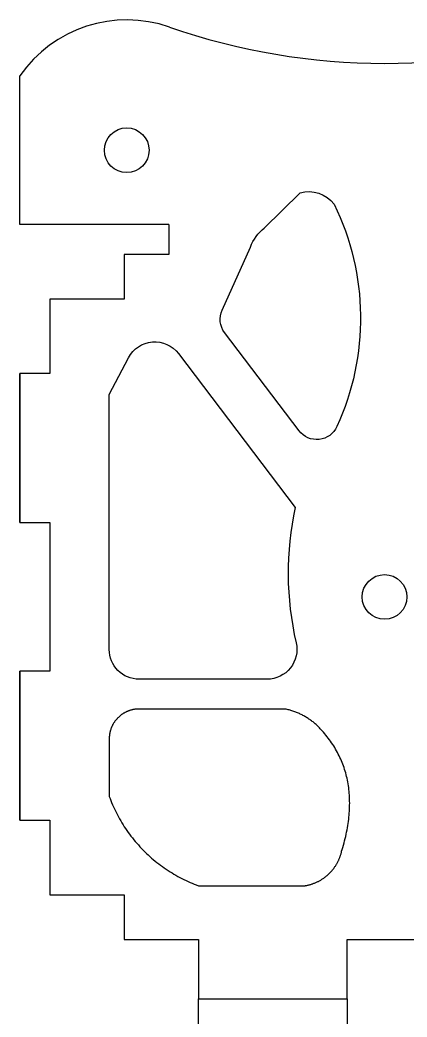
# Model space of a CAD drawing. Header units: millimetres. Extents: x 2149 to 2426, y 891 to 1013.
# Drawn here: x 2149.2 to 2175.2, y 942 to 1008.9 of the extents above; entities that cross this region are included whole.
import ezdxf

# ---------------------------------------------------------------- set-up
doc = ezdxf.new("R2010")
doc.units = ezdxf.units.MM
doc.layers.add('2mm航空层板', color=2, linetype='Continuous')

msp = doc.modelspace()

# ---------------------------------------------------------------- linework, layer by layer
at = {"layer": '2mm航空层板'}
for p, q in [((2149.225, 995.173), (2149.225, 1005.173)), ((2149.225, 995.173), (2149.225, 1005.173)), ((2159.225, 995.173), (2149.225, 995.173)), ((2159.225, 995.173), (2159.225, 993.173)), ((2159.225, 993.173), (2156.225, 993.173)), ((2156.225, 993.173), (2156.225, 990.173)), ((2156.225, 990.173), (2151.225, 990.173)), ((2151.225, 990.173), (2151.225, 985.173)), ((2149.225, 975.173), (2149.225, 985.173)), ((2151.225, 985.173), (2149.225, 985.173)), ((2149.225, 985.173), (2149.225, 975.173)), ((2149.225, 975.173), (2151.225, 975.173)), ((2151.225, 975.173), (2151.225, 965.173)), ((2149.225, 955.173), (2149.225, 965.173)), ((2151.225, 965.173), (2149.225, 965.173)), ((2149.225, 965.173), (2149.225, 955.173)), ((2149.225, 955.173), (2151.225, 955.173)), ((2151.225, 955.173), (2151.225, 950.173)), ((2151.225, 950.173), (2156.225, 950.173)), ((2156.225, 950.173), (2156.225, 947.173)), ((2156.225, 947.173), (2161.225, 947.173)), ((2161.225, 947.173), (2161.225, 943.173)), ((2171.225, 943.173), (2171.225, 947.173)), ((2171.225, 947.173), (2176.225, 947.173))]:
    msp.add_line(p, q, dxfattribs=at)
msp.add_lwpolyline([(2162.809, 989.431), (2164.716, 993.667, -0.14107), (2165.646, 994.946), (2168.045, 997.32, -0.299956), (2170.345, 996.549, -0.224333), (2170.522, 981.607, -0.566928), (2167.983, 981.327), (2162.98, 987.92, -0.274639)], format="xyb", close=True, dxfattribs=at)
msp.add_lwpolyline([(2167.722, 976.183, 0.111225), (2167.783, 967.095, -0.482738), (2165.835, 964.643), (2157.225, 964.643, -0.414214), (2155.225, 966.643), (2155.225, 983.773), (2156.519, 986.236, -0.549131), (2159.883, 986.515), (2167.722, 976.183)], format="xyb", dxfattribs=at)
msp.add_lwpolyline([(2161.225, 940.173), (2161.225, 943.173), (2171.225, 943.173), (2171.225, 940.173)], dxfattribs=at)
msp.add_polyline3d([(2155.226, 956.773, 0), (2155.278, 956.633, 0), (2155.332, 956.494, 0), (2155.388, 956.355, 0), (2155.447, 956.217, 0), (2155.508, 956.079, 0), (2155.571, 955.942, 0), (2155.637, 955.805, 0), (2155.704, 955.669, 0), (2155.774, 955.534, 0), (2155.846, 955.399, 0), (2155.921, 955.266, 0), (2155.997, 955.133, 0), (2156.076, 955.001, 0), (2156.157, 954.87, 0), (2156.24, 954.74, 0), (2156.325, 954.611, 0), (2156.412, 954.483, 0), (2156.501, 954.357, 0), (2156.593, 954.232, 0), (2156.686, 954.108, 0), (2156.781, 953.985, 0), (2156.879, 953.864, 0), (2156.978, 953.744, 0), (2157.079, 953.625, 0), (2157.182, 953.509, 0), (2157.287, 953.393, 0), (2157.394, 953.28, 0), (2157.502, 953.168, 0), (2157.613, 953.057, 0), (2157.724, 952.949, 0), (2157.838, 952.842, 0), (2157.953, 952.737, 0), (2158.07, 952.634, 0), (2158.188, 952.532, 0), (2158.308, 952.433, 0), (2158.429, 952.335, 0), (2158.552, 952.24, 0), (2158.676, 952.146, 0), (2158.801, 952.055, 0), (2158.927, 951.965, 0), (2159.055, 951.878, 0), (2159.184, 951.793, 0), (2159.314, 951.71, 0), (2159.444, 951.629, 0), (2159.576, 951.55, 0), (2159.709, 951.473, 0), (2159.843, 951.399, 0), (2159.977, 951.327, 0), (2160.112, 951.256, 0), (2160.248, 951.189, 0), (2160.385, 951.123, 0), (2160.522, 951.06, 0), (2160.66, 950.999, 0), (2160.798, 950.94, 0), (2160.937, 950.883, 0), (2161.076, 950.829, 0), (2161.216, 950.776, 0), (2161.327, 950.773, 0), (2161.436, 950.773, 0), (2161.545, 950.773, 0), (2161.654, 950.773, 0), (2161.763, 950.773, 0), (2161.872, 950.773, 0), (2161.981, 950.773, 0), (2162.09, 950.773, 0), (2162.199, 950.773, 0), (2162.308, 950.773, 0), (2162.417, 950.773, 0), (2162.526, 950.773, 0), (2162.635, 950.773, 0), (2162.744, 950.773, 0), (2162.853, 950.773, 0), (2162.962, 950.773, 0), (2163.071, 950.773, 0), (2163.18, 950.773, 0), (2163.289, 950.773, 0), (2163.398, 950.773, 0), (2163.507, 950.773, 0), (2163.616, 950.773, 0), (2163.725, 950.773, 0), (2163.834, 950.773, 0), (2163.943, 950.773, 0), (2164.052, 950.773, 0), (2164.161, 950.773, 0), (2164.27, 950.773, 0), (2164.379, 950.773, 0), (2164.488, 950.773, 0), (2164.597, 950.773, 0), (2164.706, 950.773, 0), (2164.815, 950.773, 0), (2164.924, 950.773, 0), (2165.033, 950.773, 0), (2165.142, 950.773, 0), (2165.251, 950.773, 0), (2165.36, 950.773, 0), (2165.469, 950.773, 0), (2165.578, 950.773, 0), (2165.687, 950.773, 0), (2165.796, 950.773, 0), (2165.905, 950.773, 0), (2166.014, 950.773, 0), (2166.123, 950.773, 0), (2166.232, 950.773, 0), (2166.342, 950.773, 0), (2166.451, 950.773, 0), (2166.56, 950.773, 0), (2166.669, 950.773, 0), (2166.778, 950.773, 0), (2166.887, 950.773, 0), (2166.996, 950.773, 0), (2167.105, 950.773, 0), (2167.214, 950.773, 0), (2167.323, 950.773, 0), (2167.432, 950.773, 0), (2167.541, 950.773, 0), (2167.65, 950.773, 0), (2167.759, 950.773, 0), (2167.868, 950.773, 0), (2167.977, 950.773, 0), (2168.086, 950.773, 0), (2168.195, 950.773, 0), (2168.304, 950.773, 0), (2168.381, 950.776, 0), (2168.424, 950.783, 0), (2168.467, 950.791, 0), (2168.51, 950.799, 0), (2168.553, 950.808, 0), (2168.596, 950.818, 0), (2168.639, 950.829, 0), (2168.682, 950.84, 0), (2168.725, 950.852, 0), (2168.768, 950.864, 0), (2168.811, 950.877, 0), (2168.854, 950.891, 0), (2168.897, 950.906, 0), (2168.94, 950.921, 0), (2168.982, 950.937, 0), (2169.025, 950.953, 0), (2169.067, 950.971, 0), (2169.109, 950.989, 0), (2169.152, 951.008, 0), (2169.194, 951.027, 0), (2169.235, 951.047, 0), (2169.277, 951.068, 0), (2169.318, 951.089, 0), (2169.359, 951.112, 0), (2169.4, 951.134, 0), (2169.44, 951.158, 0), (2169.48, 951.182, 0), (2169.52, 951.207, 0), (2169.56, 951.232, 0), (2169.599, 951.259, 0), (2169.638, 951.285, 0), (2169.676, 951.313, 0), (2169.714, 951.341, 0), (2169.752, 951.369, 0), (2169.789, 951.399, 0), (2169.825, 951.429, 0), (2169.862, 951.459, 0), (2169.897, 951.49, 0), (2169.933, 951.522, 0), (2169.968, 951.554, 0), (2170.002, 951.587, 0), (2170.036, 951.62, 0), (2170.069, 951.654, 0), (2170.102, 951.688, 0), (2170.134, 951.723, 0), (2170.165, 951.758, 0), (2170.196, 951.794, 0), (2170.227, 951.83, 0), (2170.256, 951.866, 0), (2170.286, 951.903, 0), (2170.314, 951.941, 0), (2170.342, 951.979, 0), (2170.369, 952.017, 0), (2170.396, 952.055, 0), (2170.422, 952.094, 0), (2170.447, 952.134, 0), (2170.472, 952.173, 0), (2170.496, 952.213, 0), (2170.519, 952.253, 0), (2170.542, 952.293, 0), (2170.564, 952.334, 0), (2170.585, 952.375, 0), (2170.606, 952.416, 0), (2170.626, 952.457, 0), (2170.645, 952.498, 0), (2170.664, 952.54, 0), (2170.682, 952.582, 0), (2170.699, 952.624, 0), (2170.715, 952.666, 0), (2170.731, 952.708, 0), (2170.746, 952.75, 0), (2170.761, 952.792, 0), (2170.775, 952.834, 0), (2170.788, 952.877, 0), (2170.8, 952.919, 0), (2170.812, 952.961, 0), (2170.823, 953.004, 0), (2170.834, 953.046, 0), (2170.843, 953.088, 0), (2170.875, 953.196, 0), (2170.92, 953.347, 0), (2170.963, 953.498, 0), (2171.004, 953.647, 0), (2171.043, 953.796, 0), (2171.08, 953.944, 0), (2171.115, 954.09, 0), (2171.147, 954.237, 0), (2171.177, 954.382, 0), (2171.206, 954.526, 0), (2171.232, 954.67, 0), (2171.256, 954.813, 0), (2171.278, 954.954, 0), (2171.298, 955.096, 0), (2171.316, 955.236, 0), (2171.332, 955.375, 0), (2171.345, 955.514, 0), (2171.357, 955.651, 0), (2171.366, 955.788, 0), (2171.374, 955.924, 0), (2171.379, 956.06, 0), (2171.382, 956.194, 0), (2171.383, 956.328, 0), (2171.382, 956.46, 0), (2171.379, 956.592, 0), (2171.374, 956.723, 0), (2171.366, 956.853, 0), (2171.357, 956.983, 0), (2171.345, 957.111, 0), (2171.332, 957.239, 0), (2171.316, 957.366, 0), (2171.298, 957.492, 0), (2171.278, 957.617, 0), (2171.256, 957.741, 0), (2171.232, 957.865, 0), (2171.206, 957.988, 0), (2171.177, 958.109, 0), (2171.147, 958.23, 0), (2171.114, 958.351, 0), (2171.08, 958.47, 0), (2171.043, 958.588, 0), (2171.004, 958.706, 0), (2170.963, 958.823, 0), (2170.92, 958.939, 0), (2170.875, 959.054, 0), (2170.828, 959.168, 0), (2170.779, 959.282, 0), (2170.727, 959.395, 0), (2170.674, 959.506, 0), (2170.618, 959.617, 0), (2170.56, 959.727, 0), (2170.501, 959.837, 0), (2170.439, 959.945, 0), (2170.375, 960.053, 0), (2170.309, 960.16, 0), (2170.24, 960.266, 0), (2170.17, 960.371, 0), (2170.098, 960.475, 0), (2170.023, 960.578, 0), (2169.947, 960.681, 0), (2169.868, 960.783, 0), (2169.787, 960.884, 0), (2169.704, 960.984, 0), (2169.619, 961.083, 0), (2169.532, 961.182, 0), (2169.45, 961.272, 0), (2169.406, 961.321, 0), (2169.361, 961.369, 0), (2169.315, 961.416, 0), (2169.268, 961.463, 0), (2169.22, 961.509, 0), (2169.172, 961.555, 0), (2169.123, 961.6, 0), (2169.073, 961.644, 0), (2169.022, 961.688, 0), (2168.971, 961.73, 0), (2168.919, 961.773, 0), (2168.866, 961.814, 0), (2168.813, 961.854, 0), (2168.758, 961.894, 0), (2168.704, 961.933, 0), (2168.648, 961.971, 0), (2168.592, 962.009, 0), (2168.536, 962.045, 0), (2168.478, 962.081, 0), (2168.421, 962.116, 0), (2168.362, 962.149, 0), (2168.303, 962.182, 0), (2168.244, 962.214, 0), (2168.184, 962.246, 0), (2168.124, 962.276, 0), (2168.063, 962.305, 0), (2168.002, 962.333, 0), (2167.941, 962.361, 0), (2167.879, 962.387, 0), (2167.817, 962.412, 0), (2167.754, 962.437, 0), (2167.692, 962.46, 0), (2167.629, 962.483, 0), (2167.565, 962.504, 0), (2167.502, 962.524, 0), (2167.438, 962.544, 0), (2167.374, 962.562, 0), (2167.31, 962.58, 0), (2167.246, 962.596, 0), (2167.182, 962.611, 0), (2167.117, 962.626, 0), (2167.053, 962.639, 0), (2166.928, 962.643, 0), (2166.778, 962.643, 0), (2166.628, 962.643, 0), (2166.478, 962.643, 0), (2166.329, 962.643, 0), (2166.179, 962.643, 0), (2166.029, 962.643, 0), (2165.879, 962.643, 0), (2165.729, 962.643, 0), (2165.579, 962.643, 0), (2165.429, 962.643, 0), (2165.279, 962.643, 0), (2165.13, 962.643, 0), (2164.98, 962.643, 0), (2164.83, 962.643, 0), (2164.68, 962.643, 0), (2164.53, 962.643, 0), (2164.38, 962.643, 0), (2164.23, 962.643, 0), (2164.081, 962.643, 0), (2163.931, 962.643, 0), (2163.781, 962.643, 0), (2163.631, 962.643, 0), (2163.481, 962.643, 0), (2163.331, 962.643, 0), (2163.181, 962.643, 0), (2163.031, 962.643, 0), (2162.882, 962.643, 0), (2162.732, 962.643, 0), (2162.582, 962.643, 0), (2162.432, 962.643, 0), (2162.282, 962.643, 0), (2162.132, 962.643, 0), (2161.982, 962.643, 0), (2161.833, 962.643, 0), (2161.683, 962.643, 0), (2161.533, 962.643, 0), (2161.383, 962.643, 0), (2161.233, 962.643, 0), (2161.083, 962.643, 0), (2160.933, 962.643, 0), (2160.783, 962.643, 0), (2160.634, 962.643, 0), (2160.484, 962.643, 0), (2160.334, 962.643, 0), (2160.184, 962.643, 0), (2160.034, 962.643, 0), (2159.884, 962.643, 0), (2159.734, 962.643, 0), (2159.585, 962.643, 0), (2159.435, 962.643, 0), (2159.285, 962.643, 0), (2159.135, 962.643, 0), (2158.985, 962.643, 0), (2158.835, 962.643, 0), (2158.685, 962.643, 0), (2158.535, 962.643, 0), (2158.386, 962.643, 0), (2158.236, 962.643, 0), (2158.086, 962.643, 0), (2157.936, 962.643, 0), (2157.786, 962.643, 0), (2157.636, 962.643, 0), (2157.486, 962.643, 0), (2157.337, 962.643, 0), (2157.218, 962.643, 0), (2157.191, 962.643, 0), (2157.163, 962.642, 0), (2157.135, 962.641, 0), (2157.107, 962.639, 0), (2157.079, 962.637, 0), (2157.051, 962.635, 0), (2157.022, 962.632, 0), (2156.994, 962.629, 0), (2156.965, 962.626, 0), (2156.936, 962.622, 0), (2156.908, 962.617, 0), (2156.879, 962.613, 0), (2156.85, 962.607, 0), (2156.821, 962.601, 0), (2156.792, 962.595, 0), (2156.763, 962.589, 0), (2156.734, 962.581, 0), (2156.705, 962.574, 0), (2156.676, 962.566, 0), (2156.647, 962.557, 0), (2156.618, 962.548, 0), (2156.589, 962.539, 0), (2156.56, 962.529, 0), (2156.531, 962.518, 0), (2156.502, 962.507, 0), (2156.473, 962.496, 0), (2156.445, 962.484, 0), (2156.416, 962.472, 0), (2156.388, 962.459, 0), (2156.359, 962.446, 0), (2156.331, 962.432, 0), (2156.303, 962.418, 0), (2156.275, 962.403, 0), (2156.248, 962.388, 0), (2156.22, 962.372, 0), (2156.193, 962.356, 0), (2156.166, 962.339, 0), (2156.139, 962.322, 0), (2156.112, 962.304, 0), (2156.086, 962.286, 0), (2156.06, 962.268, 0), (2156.034, 962.249, 0), (2156.008, 962.23, 0), (2155.983, 962.21, 0), (2155.958, 962.19, 0), (2155.933, 962.169, 0), (2155.909, 962.148, 0), (2155.885, 962.127, 0), (2155.861, 962.105, 0), (2155.838, 962.083, 0), (2155.815, 962.06, 0), (2155.792, 962.037, 0), (2155.77, 962.014, 0), (2155.748, 961.991, 0), (2155.726, 961.967, 0), (2155.705, 961.942, 0), (2155.685, 961.918, 0), (2155.664, 961.893, 0), (2155.644, 961.867, 0), (2155.625, 961.842, 0), (2155.606, 961.816, 0), (2155.587, 961.79, 0), (2155.569, 961.764, 0), (2155.552, 961.737, 0), (2155.534, 961.71, 0), (2155.518, 961.683, 0), (2155.501, 961.656, 0), (2155.485, 961.629, 0), (2155.47, 961.601, 0), (2155.455, 961.573, 0), (2155.441, 961.545, 0), (2155.427, 961.517, 0), (2155.413, 961.489, 0), (2155.4, 961.46, 0), (2155.388, 961.432, 0), (2155.376, 961.403, 0), (2155.364, 961.375, 0), (2155.353, 961.346, 0), (2155.343, 961.317, 0), (2155.333, 961.288, 0), (2155.323, 961.259, 0), (2155.314, 961.23, 0), (2155.305, 961.201, 0), (2155.297, 961.172, 0), (2155.289, 961.143, 0), (2155.282, 961.114, 0), (2155.275, 961.085, 0), (2155.269, 961.056, 0), (2155.263, 961.027, 0), (2155.257, 960.998, 0), (2155.252, 960.969, 0), (2155.248, 960.94, 0), (2155.244, 960.912, 0), (2155.24, 960.883, 0), (2155.237, 960.855, 0), (2155.234, 960.826, 0), (2155.232, 960.798, 0), (2155.23, 960.77, 0), (2155.228, 960.741, 0), (2155.227, 960.713, 0), (2155.226, 960.686, 0), (2155.226, 960.658, 0), (2155.226, 960.616, 0), (2155.226, 960.557, 0), (2155.226, 960.498, 0), (2155.226, 960.439, 0), (2155.226, 960.38, 0), (2155.226, 960.321, 0), (2155.226, 960.261, 0), (2155.226, 960.202, 0), (2155.226, 960.143, 0), (2155.226, 960.084, 0), (2155.226, 960.025, 0), (2155.226, 959.966, 0), (2155.226, 959.907, 0), (2155.226, 959.848, 0), (2155.226, 959.788, 0), (2155.226, 959.729, 0), (2155.226, 959.67, 0), (2155.226, 959.611, 0), (2155.226, 959.552, 0), (2155.226, 959.493, 0), (2155.226, 959.434, 0), (2155.226, 959.375, 0), (2155.226, 959.315, 0), (2155.226, 959.256, 0), (2155.226, 959.197, 0), (2155.226, 959.138, 0), (2155.226, 959.079, 0), (2155.226, 959.02, 0), (2155.226, 958.961, 0), (2155.226, 958.901, 0), (2155.226, 958.842, 0), (2155.226, 958.783, 0), (2155.226, 958.724, 0), (2155.226, 958.665, 0), (2155.226, 958.606, 0), (2155.226, 958.547, 0), (2155.226, 958.488, 0), (2155.226, 958.428, 0), (2155.226, 958.369, 0), (2155.226, 958.31, 0), (2155.226, 958.251, 0), (2155.226, 958.192, 0), (2155.226, 958.133, 0), (2155.226, 958.074, 0), (2155.226, 958.015, 0), (2155.226, 957.955, 0), (2155.226, 957.896, 0), (2155.226, 957.837, 0), (2155.226, 957.778, 0), (2155.226, 957.719, 0), (2155.226, 957.66, 0), (2155.226, 957.601, 0), (2155.226, 957.542, 0), (2155.226, 957.482, 0), (2155.226, 957.423, 0), (2155.226, 957.364, 0), (2155.226, 957.305, 0), (2155.226, 957.246, 0), (2155.226, 957.187, 0), (2155.226, 957.128, 0), (2155.226, 957.068, 0), (2155.226, 957.009, 0), (2155.226, 956.95, 0), (2155.226, 956.891, 0), (2155.226, 956.832, 0), (2155.226, 956.773, 0)], dxfattribs=at)
for centre in [(2156.405, 1000.173), (2173.725, 970.173)]:
    msp.add_circle(centre, 1.5, dxfattribs=at)
for centre, radius, start, end in [((2156.405, 1000.173), 8.749, 70.89339, 145.14556), ((2173.725, 1050.173), 44.166, 250.89339, 289.10661)]:
    msp.add_arc(centre, radius, start, end, dxfattribs=at)

doc.saveas('drawing.dxf')
